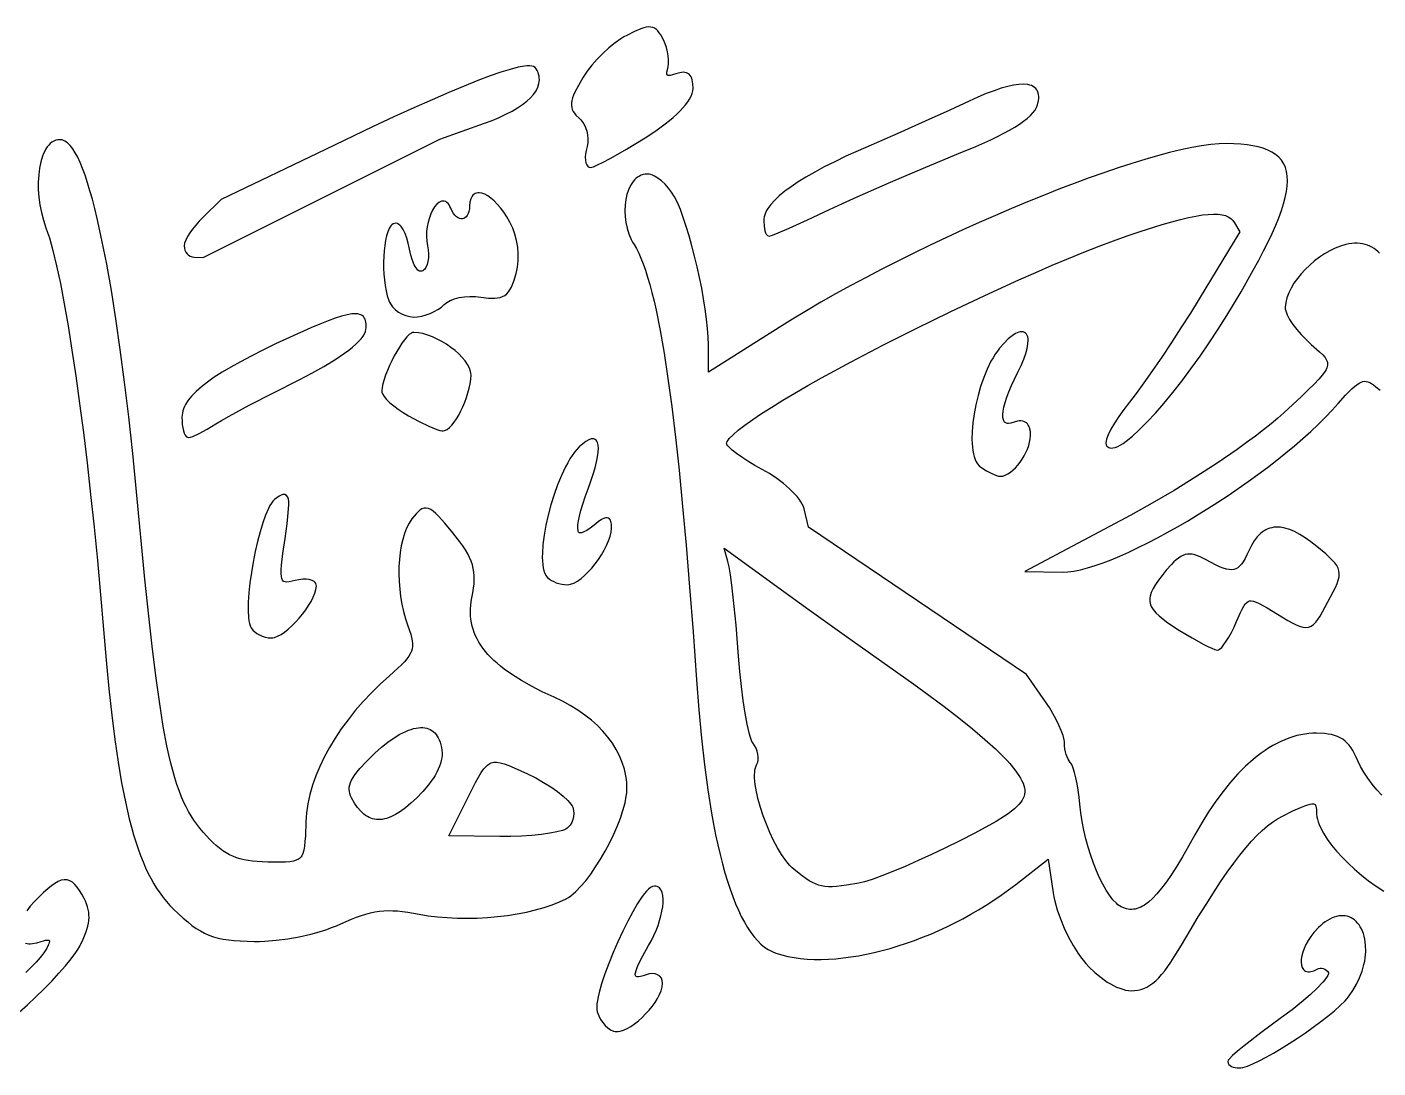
# Model space of a CAD drawing. Extents: x -592 to 638, y 287 to 852.
# Drawn here: x -395 to -319.7, y 596.3 to 654.4 of the extents above; entities that cross this region are included whole.
import ezdxf

# ---------------------------------------------------------------- set-up
doc = ezdxf.new("R2010")
doc.units = 0
doc.layers.add('COUCHE_1', color=18, linetype='CONTINUOUS')

msp = doc.modelspace()

# ---------------------------------------------------------------- linework, layer by layer
at = {"layer": 'COUCHE_1'}
for points in [[(-360.125, 654.404), (-360.238, 654.427), (-360.359, 654.43), (-360.489, 654.412), (-360.629, 654.378), (-360.784, 654.326), (-361.139, 654.175), (-361.581, 653.959), (-361.737, 653.874), (-361.899, 653.775), (-362.231, 653.543), (-362.568, 653.27), (-362.902, 652.967), (-363.222, 652.641), (-363.52, 652.304), (-363.785, 651.962), (-364.007, 651.627), (-364.273, 651.169), (-364.469, 650.79), (-364.542, 650.623), (-364.598, 650.469), (-364.637, 650.326), (-364.659, 650.191), (-364.663, 650.063), (-364.648, 649.941), (-364.614, 649.826), (-364.563, 649.716), (-364.495, 649.612), (-364.411, 649.511), (-364.206, 649.317), (-364.137, 649.251), (-364.077, 649.183), (-363.965, 649.017), (-363.874, 648.829), (-363.805, 648.622), (-363.761, 648.405), (-363.743, 648.184), (-363.754, 647.967), (-363.794, 647.755), (-363.844, 647.545), (-363.876, 647.343), (-363.89, 647.157), (-363.885, 646.991), (-363.86, 646.846), (-363.812, 646.728), (-363.773, 646.673), (-363.724, 646.631), (-363.665, 646.602), (-363.597, 646.592), (-363.521, 646.603), (-363.432, 646.631), (-363.2, 646.73), (-362.889, 646.883), (-362.51, 647.085), (-362.074, 647.329), (-361.593, 647.609), (-360.547, 648.248), (-359.958, 648.637), (-359.436, 649.017), (-359.2, 649.204), (-358.983, 649.388), (-358.783, 649.568), (-358.602, 649.745), (-358.44, 649.917), (-358.297, 650.086), (-358.174, 650.25), (-358.071, 650.409), (-357.989, 650.564), (-357.928, 650.715), (-357.89, 650.861), (-357.875, 651.001), (-357.885, 651.261), (-357.921, 651.474), (-357.952, 651.57), (-357.991, 651.654), (-358.04, 651.728), (-358.1, 651.79), (-358.17, 651.839), (-358.248, 651.874), (-358.334, 651.895), (-358.424, 651.902), (-358.52, 651.896), (-358.622, 651.879), (-358.835, 651.816), (-359.017, 651.758), (-359.157, 651.732), (-359.261, 651.732), (-359.291, 651.739), (-359.314, 651.749), (-359.328, 651.759), (-359.338, 651.772), (-359.346, 651.791), (-359.35, 651.815), (-359.345, 651.907), (-359.306, 652.042), (-359.264, 652.202), (-359.243, 652.394), (-359.245, 652.602), (-359.266, 652.823), (-359.307, 653.05), (-359.365, 653.277), (-359.441, 653.499), (-359.533, 653.708), (-359.685, 653.992), (-359.762, 654.109), (-359.841, 654.21), (-359.926, 654.293), (-360.021, 654.359)], [(-368.316, 649.557), (-367.977, 649.733), (-367.67, 649.913), (-367.397, 650.097), (-367.157, 650.285), (-366.95, 650.476), (-366.777, 650.671), (-366.64, 650.87), (-366.539, 651.072), (-366.476, 651.275), (-366.459, 651.381), (-366.452, 651.484), (-366.456, 651.588), (-366.469, 651.692), (-366.493, 651.794), (-366.528, 651.896), (-366.572, 651.997), (-366.63, 652.103), (-366.691, 652.171), (-366.778, 652.22), (-366.88, 652.248), (-366.998, 652.26), (-367.131, 652.259), (-367.284, 652.245), (-367.642, 652.18), (-368.081, 652.067), (-368.6, 651.906), (-369.202, 651.696), (-369.886, 651.437), (-370.654, 651.13), (-371.505, 650.773), (-372.44, 650.368), (-373.46, 649.913), (-374.565, 649.409), (-375.755, 648.856), (-378.39, 647.6), (-384.199, 644.795), (-385.221, 643.799), (-385.427, 643.588), (-385.619, 643.369), (-385.795, 643.149), (-385.948, 642.934), (-386.076, 642.729), (-386.175, 642.54), (-386.241, 642.368), (-386.267, 642.22), (-386.257, 642.092), (-386.226, 641.975), (-386.176, 641.868), (-386.108, 641.773), (-386.025, 641.694), (-385.928, 641.633), (-385.819, 641.594), (-385.707, 641.579), (-385.205, 641.573), (-372.01, 648.174), (-369.522, 649.056), (-369.089, 649.218), (-368.686, 649.385)], [(-338.999, 651.158), (-339.095, 651.192), (-339.201, 651.217), (-339.431, 651.239), (-339.696, 651.229), (-339.994, 651.187), (-340.325, 651.114), (-340.689, 651.011), (-341.088, 650.876), (-341.519, 650.711), (-341.984, 650.515), (-342.482, 650.289), (-343.547, 649.797), (-344.932, 649.173), (-346.459, 648.495), (-347.949, 647.843), (-348.671, 647.524), (-349.347, 647.213), (-349.975, 646.911), (-350.556, 646.617), (-351.091, 646.33), (-351.578, 646.052), (-352.019, 645.781), (-352.414, 645.518), (-352.763, 645.262), (-353.067, 645.012), (-353.325, 644.769), (-353.538, 644.531), (-353.705, 644.299), (-353.773, 644.182), (-353.829, 644.067), (-353.873, 643.954), (-353.905, 643.84), (-353.925, 643.728), (-353.932, 643.616), (-353.919, 643.312), (-353.9, 643.175), (-353.874, 643.054), (-353.84, 642.95), (-353.796, 642.861), (-353.733, 642.788), (-353.636, 642.751), (-353.494, 642.791), (-353.266, 642.88), (-352.526, 643.2), (-351.487, 643.673), (-350.259, 644.251), (-349.55, 644.583), (-348.728, 644.956), (-346.862, 645.778), (-344.899, 646.614), (-343.072, 647.362), (-342.11, 647.76), (-341.266, 648.14), (-340.888, 648.323), (-340.54, 648.501), (-340.221, 648.675), (-339.931, 648.845), (-339.671, 649.011), (-339.44, 649.172), (-339.237, 649.33), (-339.063, 649.484), (-338.918, 649.636), (-338.802, 649.785), (-338.715, 649.934), (-338.659, 650.08), (-338.606, 650.33), (-338.595, 650.447), (-338.595, 650.556), (-338.605, 650.658), (-338.627, 650.755), (-338.661, 650.844), (-338.707, 650.926), (-338.765, 650.999), (-338.833, 651.062), (-338.912, 651.115)], [(-362.111, 609.812), (-361.934, 610.266), (-361.787, 610.704), (-361.675, 611.12), (-361.601, 611.506), (-361.579, 611.688), (-361.569, 611.859), (-361.569, 612.052), (-361.578, 612.244), (-361.597, 612.436), (-361.625, 612.628), (-361.707, 613.005), (-361.825, 613.377), (-361.977, 613.743), (-362.162, 614.102), (-362.379, 614.452), (-362.628, 614.791), (-362.907, 615.12), (-363.215, 615.437), (-363.552, 615.74), (-363.917, 616.03), (-364.308, 616.304), (-364.725, 616.562), (-365.166, 616.803), (-365.63, 617.024), (-366.292, 617.332), (-366.899, 617.642), (-367.455, 617.954), (-367.958, 618.271), (-368.411, 618.591), (-368.617, 618.753), (-368.812, 618.916), (-368.994, 619.081), (-369.164, 619.246), (-369.321, 619.414), (-369.466, 619.582), (-369.599, 619.753), (-369.72, 619.924), (-369.829, 620.098), (-369.927, 620.273), (-370.012, 620.451), (-370.086, 620.63), (-370.149, 620.812), (-370.201, 620.996), (-370.241, 621.182), (-370.27, 621.371), (-370.288, 621.563), (-370.295, 621.757), (-370.291, 621.955), (-370.276, 622.156), (-370.25, 622.361), (-370.213, 622.57), (-370.162, 622.843), (-370.123, 623.101), (-370.097, 623.343), (-370.084, 623.574), (-370.086, 623.795), (-370.104, 624.008), (-370.138, 624.216), (-370.189, 624.42), (-370.258, 624.623), (-370.345, 624.827), (-370.451, 625.033), (-370.576, 625.245), (-370.721, 625.465), (-370.886, 625.695), (-371.28, 626.197), (-371.725, 626.732), (-372.081, 627.128), (-372.234, 627.28), (-372.373, 627.4), (-372.505, 627.491), (-372.632, 627.553), (-372.758, 627.583), (-372.883, 627.578), (-373.002, 627.539), (-373.113, 627.47), (-373.22, 627.378), (-373.328, 627.263), (-373.561, 626.97), (-373.719, 626.729), (-373.858, 626.455), (-373.977, 626.152), (-374.076, 625.823), (-374.157, 625.472), (-374.219, 625.101), (-374.262, 624.713), (-374.286, 624.312), (-374.291, 623.901), (-374.276, 623.483), (-374.243, 623.06), (-374.19, 622.637), (-374.118, 622.216), (-374.026, 621.801), (-373.914, 621.394), (-373.783, 621.002), (-373.63, 620.547), (-373.578, 620.354), (-373.544, 620.178), (-373.528, 620.016), (-373.529, 619.867), (-373.55, 619.725), (-373.59, 619.588), (-373.652, 619.449), (-373.737, 619.306), (-373.847, 619.156), (-373.984, 618.996), (-374.149, 618.824), (-374.342, 618.638), (-374.821, 618.208), (-375.334, 617.744), (-375.823, 617.265), (-376.285, 616.776), (-376.72, 616.276), (-377.126, 615.768), (-377.503, 615.254), (-377.851, 614.734), (-378.167, 614.21), (-378.452, 613.684), (-378.704, 613.157), (-378.922, 612.631), (-379.106, 612.107), (-379.254, 611.586), (-379.366, 611.072), (-379.408, 610.816), (-379.441, 610.563), (-379.464, 610.311), (-379.477, 610.064), (-379.508, 609.284), (-379.529, 608.971), (-379.557, 608.706), (-379.595, 608.486), (-379.646, 608.308), (-379.712, 608.166), (-379.748, 608.111), (-379.79, 608.062), (-379.836, 608.019), (-379.886, 607.983), (-380.016, 607.919), (-380.177, 607.873), (-380.376, 607.842), (-380.617, 607.824), (-380.901, 607.817), (-381.609, 607.821), (-381.909, 607.829), (-382.189, 607.845), (-382.451, 607.87), (-382.697, 607.903), (-382.928, 607.947), (-383.147, 608.001), (-383.354, 608.067), (-383.553, 608.144), (-383.744, 608.234), (-383.93, 608.338), (-384.112, 608.456), (-384.292, 608.589), (-384.473, 608.738), (-384.655, 608.904), (-384.84, 609.088), (-385.029, 609.29), (-385.214, 609.5), (-385.391, 609.713), (-385.559, 609.933), (-385.72, 610.16), (-385.874, 610.397), (-386.021, 610.647), (-386.162, 610.911), (-386.297, 611.192), (-386.427, 611.492), (-386.552, 611.813), (-386.673, 612.157), (-386.79, 612.527), (-386.903, 612.924), (-387.013, 613.351), (-387.121, 613.81), (-387.226, 614.302), (-387.43, 615.397), (-387.63, 616.652), (-387.829, 618.084), (-388.031, 619.709), (-388.238, 621.546), (-388.454, 623.61), (-388.928, 628.487), (-389.139, 630.628), (-389.36, 632.668), (-389.591, 634.602), (-389.83, 636.428), (-390.077, 638.138), (-390.33, 639.73), (-390.588, 641.198), (-390.852, 642.537), (-391.119, 643.744), (-391.253, 644.296), (-391.389, 644.814), (-391.524, 645.295), (-391.66, 645.741), (-391.797, 646.151), (-391.933, 646.523), (-392.071, 646.858), (-392.208, 647.156), (-392.346, 647.415), (-392.485, 647.636), (-392.626, 647.818), (-392.77, 647.962), (-392.917, 648.063), (-392.997, 648.099), (-393.077, 648.123), (-393.199, 648.138), (-393.317, 648.134), (-393.431, 648.11), (-393.539, 648.067), (-393.641, 648.007), (-393.735, 647.932), (-393.823, 647.843), (-393.903, 647.741), (-393.978, 647.627), (-394.046, 647.502), (-394.109, 647.366), (-394.166, 647.219), (-394.261, 646.902), (-394.333, 646.551), (-394.382, 646.173), (-394.405, 645.773), (-394.403, 645.358), (-394.375, 644.931), (-394.319, 644.499), (-394.235, 644.068), (-394.122, 643.642), (-393.979, 643.23), (-393.883, 642.969), (-393.787, 642.671), (-393.587, 641.958), (-393.382, 641.101), (-393.172, 640.107), (-392.959, 638.987), (-392.744, 637.749), (-392.528, 636.402), (-392.313, 634.954), (-392.1, 633.415), (-391.891, 631.792), (-391.685, 630.096), (-391.486, 628.334), (-391.293, 626.516), (-391.108, 624.65), (-390.933, 622.745), (-390.769, 620.809), (-390.621, 619.091), (-390.466, 617.496), (-390.304, 616.02), (-390.133, 614.656), (-389.95, 613.401), (-389.757, 612.247), (-389.549, 611.192), (-389.328, 610.228), (-389.211, 609.779), (-389.09, 609.35), (-388.965, 608.943), (-388.835, 608.555), (-388.701, 608.186), (-388.561, 607.835), (-388.417, 607.502), (-388.267, 607.186), (-388.112, 606.887), (-387.952, 606.603), (-387.785, 606.335), (-387.613, 606.081), (-387.435, 605.841), (-387.25, 605.615), (-387.059, 605.401), (-386.862, 605.2), (-386.583, 604.933), (-386.321, 604.694), (-386.071, 604.48), (-385.831, 604.29), (-385.595, 604.122), (-385.361, 603.976), (-385.126, 603.849), (-384.884, 603.742), (-384.635, 603.652), (-384.373, 603.579), (-384.097, 603.52), (-383.802, 603.474), (-383.484, 603.44), (-383.141, 603.417), (-382.364, 603.393), (-382.068, 603.394), (-381.763, 603.405), (-381.134, 603.455), (-380.489, 603.539), (-379.843, 603.655), (-379.209, 603.799), (-378.604, 603.969), (-378.315, 604.062), (-378.039, 604.162), (-377.777, 604.266), (-377.532, 604.374), (-376.928, 604.641), (-376.649, 604.75), (-376.382, 604.844), (-376.124, 604.923), (-375.873, 604.988), (-375.625, 605.039), (-375.379, 605.076), (-375.132, 605.1), (-374.881, 605.111), (-374.624, 605.109), (-374.358, 605.095), (-374.08, 605.068), (-373.789, 605.03), (-373.151, 604.917), (-372.653, 604.83), (-372.132, 604.764), (-371.593, 604.719), (-371.041, 604.693), (-370.481, 604.687), (-369.916, 604.699), (-369.351, 604.731), (-368.789, 604.78), (-368.237, 604.847), (-367.696, 604.931), (-367.173, 605.032), (-366.67, 605.149), (-366.193, 605.282), (-365.745, 605.431), (-365.331, 605.595), (-364.954, 605.775), (-364.825, 605.851), (-364.693, 605.943), (-364.56, 606.05), (-364.423, 606.172), (-364.149, 606.453), (-363.869, 606.781), (-363.59, 607.15), (-363.313, 607.551), (-363.044, 607.979), (-362.785, 608.426), (-362.54, 608.885), (-362.315, 609.349)], [(-368.179, 639.64), (-368.093, 639.762), (-368.016, 639.903), (-367.946, 640.063), (-367.88, 640.244), (-367.755, 640.669), (-367.712, 640.848), (-367.678, 641.031), (-367.637, 641.398), (-367.63, 641.769), (-367.658, 642.14), (-367.719, 642.506), (-367.814, 642.865), (-367.941, 643.21), (-368.017, 643.379), (-368.101, 643.542), (-368.269, 643.831), (-368.443, 644.095), (-368.62, 644.332), (-368.799, 644.542), (-368.978, 644.724), (-369.154, 644.877), (-369.326, 645.001), (-369.494, 645.093), (-369.657, 645.152), (-369.811, 645.175), (-369.89, 645.171), (-369.963, 645.156), (-370.033, 645.13), (-370.097, 645.092), (-370.155, 645.042), (-370.205, 644.983), (-370.247, 644.914), (-370.282, 644.834), (-370.328, 644.656), (-370.344, 644.446), (-370.356, 644.275), (-370.383, 644.132), (-370.424, 644.012), (-370.476, 643.914), (-370.536, 643.839), (-370.602, 643.783), (-370.671, 643.747), (-370.745, 643.729), (-370.822, 643.728), (-370.904, 643.745), (-370.989, 643.782), (-371.075, 643.841), (-371.162, 643.923), (-371.245, 644.029), (-371.323, 644.159), (-371.395, 644.319), (-371.439, 644.418), (-371.49, 644.506), (-371.546, 644.58), (-371.609, 644.639), (-371.679, 644.683), (-371.754, 644.709), (-371.832, 644.717), (-371.909, 644.706), (-371.982, 644.68), (-372.054, 644.64), (-372.18, 644.533), (-372.298, 644.387), (-372.406, 644.211), (-372.503, 644.008), (-372.588, 643.782), (-372.658, 643.538), (-372.711, 643.281), (-372.743, 643.015), (-372.752, 642.745), (-372.735, 642.476), (-372.69, 642.218), (-372.649, 641.986), (-372.633, 641.762), (-372.64, 641.547), (-372.67, 641.346), (-372.72, 641.168), (-372.788, 641.016), (-372.825, 640.956), (-372.867, 640.904), (-372.911, 640.861), (-372.955, 640.829), (-373.004, 640.806), (-373.048, 640.796), (-373.089, 640.796), (-373.131, 640.807), (-373.177, 640.83), (-373.226, 640.867), (-373.277, 640.919), (-373.329, 640.986), (-373.381, 641.069), (-373.432, 641.164), (-373.53, 641.402), (-373.617, 641.692), (-373.692, 642.034), (-373.763, 642.357), (-373.85, 642.651), (-373.947, 642.908), (-374.055, 643.124), (-374.169, 643.292), (-374.233, 643.361), (-374.3, 643.415), (-374.372, 643.455), (-374.452, 643.475), (-374.535, 643.469), (-374.611, 643.438), (-374.677, 643.389), (-374.736, 643.326), (-374.832, 643.178), (-374.913, 642.989), (-374.98, 642.767), (-375.036, 642.515), (-375.081, 642.238), (-375.113, 641.941), (-375.134, 641.628), (-375.144, 641.304), (-375.141, 640.974), (-375.125, 640.644), (-375.098, 640.319), (-375.057, 640.003), (-375.003, 639.702), (-374.935, 639.42), (-374.852, 639.163), (-374.812, 639.068), (-374.761, 638.975), (-374.637, 638.805), (-374.483, 638.65), (-374.306, 638.516), (-374.111, 638.405), (-373.903, 638.319), (-373.687, 638.264), (-373.468, 638.243), (-373.244, 638.255), (-373.012, 638.294), (-372.776, 638.357), (-372.543, 638.442), (-372.318, 638.545), (-372.109, 638.664), (-371.92, 638.797), (-371.764, 638.938), (-371.694, 639.002), (-371.615, 639.06), (-371.524, 639.115), (-371.422, 639.166), (-371.185, 639.256), (-370.918, 639.325), (-370.63, 639.372), (-370.329, 639.395), (-370.024, 639.391), (-369.722, 639.358), (-369.296, 639.303), (-369.108, 639.291), (-368.936, 639.292), (-368.779, 639.306), (-368.635, 639.336), (-368.503, 639.384), (-368.382, 639.45), (-368.275, 639.536)], [(-384.152, 635.157), (-384.588, 634.878), (-384.973, 634.608), (-385.308, 634.347), (-385.597, 634.094), (-385.839, 633.846), (-386.036, 633.602), (-386.188, 633.363), (-386.249, 633.242), (-386.299, 633.122), (-386.337, 633.003), (-386.365, 632.884), (-386.383, 632.765), (-386.39, 632.647), (-386.386, 632.435), (-386.372, 632.237), (-386.347, 632.056), (-386.312, 631.895), (-386.268, 631.758), (-386.212, 631.644), (-386.14, 631.561), (-386.083, 631.528), (-386.02, 631.516), (-385.912, 631.535), (-385.777, 631.583), (-385.424, 631.748), (-384.981, 631.991), (-384.495, 632.286), (-384.187, 632.472), (-383.763, 632.712), (-382.644, 633.317), (-381.29, 634.02), (-379.853, 634.739), (-379.137, 635.107), (-378.468, 635.484), (-377.859, 635.859), (-377.324, 636.223), (-377.087, 636.399), (-376.874, 636.568), (-376.685, 636.731), (-376.522, 636.886), (-376.386, 637.033), (-376.279, 637.172), (-376.201, 637.305), (-376.158, 637.428), (-376.122, 637.665), (-376.116, 637.867), (-376.126, 637.962), (-376.145, 638.049), (-376.175, 638.129), (-376.217, 638.202), (-376.27, 638.266), (-376.336, 638.32), (-376.411, 638.362), (-376.494, 638.392), (-376.586, 638.412), (-376.688, 638.421), (-376.912, 638.413), (-377.177, 638.369), (-377.485, 638.291), (-377.838, 638.18), (-378.241, 638.034), (-378.696, 637.853), (-379.205, 637.638), (-380.395, 637.102), (-381.165, 636.74), (-381.875, 636.395), (-382.528, 636.065), (-383.124, 635.75), (-383.665, 635.447)], [(-374.324, 633.093), (-374.049, 632.91), (-373.754, 632.735), (-373.159, 632.417), (-372.614, 632.152), (-372.177, 631.967), (-372.012, 631.912), (-371.889, 631.887), (-371.814, 631.889), (-371.739, 631.907), (-371.604, 631.972), (-371.47, 632.076), (-371.338, 632.211), (-371.207, 632.375), (-371.078, 632.562), (-370.952, 632.771), (-370.832, 632.998), (-370.718, 633.238), (-370.613, 633.489), (-370.518, 633.746), (-370.435, 634.006), (-370.367, 634.266), (-370.314, 634.521), (-370.28, 634.768), (-370.266, 635.005), (-370.271, 635.1), (-370.288, 635.2), (-370.353, 635.395), (-370.455, 635.593), (-370.591, 635.792), (-370.755, 635.989), (-370.945, 636.182), (-371.156, 636.37), (-371.385, 636.55), (-371.629, 636.719), (-371.884, 636.875), (-372.147, 637.016), (-372.413, 637.138), (-372.681, 637.238), (-372.945, 637.315), (-373.204, 637.364), (-373.458, 637.384), (-373.525, 637.375), (-373.594, 637.347), (-373.717, 637.261), (-373.847, 637.134), (-373.982, 636.972), (-374.121, 636.779), (-374.264, 636.561), (-374.408, 636.322), (-374.549, 636.068), (-374.685, 635.804), (-374.812, 635.535), (-374.929, 635.267), (-375.032, 635.006), (-375.118, 634.756), (-375.185, 634.522), (-375.228, 634.308), (-375.246, 634.117), (-375.236, 634.042), (-375.208, 633.961), (-375.115, 633.807), (-374.974, 633.64), (-374.792, 633.462), (-374.573, 633.279)], [(-339.52, 630.315), (-339.41, 630.497), (-339.312, 630.685), (-339.226, 630.876), (-339.155, 631.069), (-339.101, 631.261), (-339.066, 631.45), (-339.053, 631.633), (-339.063, 631.859), (-339.102, 632.049), (-339.135, 632.136), (-339.175, 632.212), (-339.224, 632.279), (-339.283, 632.336), (-339.35, 632.382), (-339.425, 632.415), (-339.505, 632.436), (-339.591, 632.444), (-339.68, 632.441), (-339.776, 632.428), (-339.967, 632.372), (-340.143, 632.32), (-340.285, 632.304), (-340.339, 632.307), (-340.388, 632.316), (-340.43, 632.331), (-340.465, 632.352), (-340.496, 632.378), (-340.524, 632.411), (-340.548, 632.452), (-340.567, 632.499), (-340.595, 632.629), (-340.601, 632.792), (-340.583, 632.988), (-340.541, 633.217), (-340.473, 633.475), (-340.38, 633.761), (-340.262, 634.075), (-340.119, 634.415), (-339.951, 634.779), (-339.756, 635.17), (-339.573, 635.546), (-339.426, 635.894), (-339.315, 636.209), (-339.238, 636.49), (-339.195, 636.738), (-339.185, 636.949), (-339.193, 637.046), (-339.21, 637.132), (-339.237, 637.21), (-339.275, 637.28), (-339.327, 637.339), (-339.39, 637.384), (-339.462, 637.412), (-339.541, 637.423), (-339.622, 637.418), (-339.706, 637.4), (-339.794, 637.368), (-339.886, 637.323), (-340.078, 637.198), (-340.291, 637.02), (-340.523, 636.791), (-340.774, 636.506), (-340.902, 636.342), (-341.026, 636.164), (-341.144, 635.973), (-341.259, 635.77), (-341.472, 635.336), (-341.664, 634.867), (-341.834, 634.374), (-341.982, 633.866), (-342.104, 633.351), (-342.201, 632.838), (-342.27, 632.336), (-342.31, 631.855), (-342.32, 631.403), (-342.312, 631.189), (-342.297, 630.986), (-342.273, 630.795), (-342.239, 630.615), (-342.197, 630.449), (-342.144, 630.297), (-342.08, 630.161), (-342.005, 630.04), (-341.917, 629.937), (-341.817, 629.857), (-341.504, 629.667), (-341.205, 629.511), (-340.948, 629.402), (-340.84, 629.369), (-340.747, 629.354), (-340.604, 629.366), (-340.46, 629.411), (-340.317, 629.483), (-340.175, 629.579), (-340.035, 629.695), (-339.898, 629.829), (-339.765, 629.979), (-339.639, 630.141)], [(-364.327, 623.503), (-364.128, 623.646), (-363.927, 623.818), (-363.727, 624.016), (-363.529, 624.234), (-363.338, 624.469), (-363.157, 624.717), (-362.988, 624.973), (-362.835, 625.233), (-362.702, 625.494), (-362.591, 625.751), (-362.506, 626.001), (-362.45, 626.24), (-362.429, 626.462), (-362.435, 626.674), (-362.462, 626.836), (-362.49, 626.908), (-362.533, 626.97), (-362.595, 627.015), (-362.669, 627.035), (-362.744, 627.032), (-362.822, 627.011), (-362.979, 626.933), (-363.169, 626.804), (-363.397, 626.627), (-363.616, 626.458), (-363.806, 626.332), (-363.966, 626.246), (-364.095, 626.2), (-364.142, 626.192), (-364.181, 626.192), (-364.209, 626.197), (-364.231, 626.207), (-364.249, 626.221), (-364.266, 626.243), (-364.282, 626.277), (-364.296, 626.321), (-364.311, 626.456), (-364.304, 626.636), (-364.271, 626.862), (-364.214, 627.133), (-364.131, 627.447), (-364.023, 627.804), (-363.89, 628.205), (-363.731, 628.65), (-363.58, 629.077), (-363.451, 629.471), (-363.346, 629.829), (-363.264, 630.153), (-363.205, 630.441), (-363.169, 630.693), (-363.157, 630.91), (-363.168, 631.093), (-363.207, 631.241), (-363.242, 631.308), (-363.286, 631.363), (-363.342, 631.407), (-363.408, 631.435), (-363.478, 631.445), (-363.554, 631.44), (-363.699, 631.394), (-363.859, 631.303), (-364.034, 631.17), (-364.229, 630.992), (-364.362, 630.852), (-364.492, 630.692), (-364.62, 630.513), (-364.746, 630.319), (-364.868, 630.109), (-364.989, 629.885), (-365.218, 629.402), (-365.432, 628.879), (-365.629, 628.328), (-365.806, 627.761), (-365.959, 627.187), (-366.086, 626.619), (-366.185, 626.068), (-366.253, 625.544), (-366.286, 625.059), (-366.288, 624.833), (-366.281, 624.622), (-366.264, 624.425), (-366.236, 624.243), (-366.196, 624.079), (-366.143, 623.931), (-366.075, 623.803), (-365.992, 623.696), (-365.895, 623.613), (-365.78, 623.539), (-365.65, 623.474), (-365.508, 623.416), (-365.358, 623.369), (-365.203, 623.333), (-365.048, 623.309), (-364.894, 623.299), (-364.804, 623.305), (-364.709, 623.324), (-364.522, 623.394)], [(-381.726, 627.191), (-381.882, 626.752), (-382.031, 626.256), (-382.172, 625.717), (-382.3, 625.148), (-382.416, 624.564), (-382.515, 623.976), (-382.595, 623.399), (-382.654, 622.847), (-382.689, 622.331), (-382.699, 621.866), (-382.679, 621.466), (-382.657, 621.291), (-382.626, 621.136), (-382.584, 621.002), (-382.53, 620.888), (-382.444, 620.773), (-382.334, 620.669), (-382.206, 620.576), (-382.062, 620.496), (-381.908, 620.43), (-381.745, 620.379), (-381.58, 620.346), (-381.413, 620.333), (-381.327, 620.339), (-381.236, 620.357), (-381.055, 620.423), (-380.864, 620.527), (-380.665, 620.662), (-380.461, 620.825), (-380.256, 621.01), (-380.053, 621.215), (-379.854, 621.434), (-379.665, 621.663), (-379.488, 621.899), (-379.326, 622.137), (-379.185, 622.373), (-379.067, 622.604), (-378.976, 622.825), (-378.916, 623.035), (-378.893, 623.23), (-378.901, 623.3), (-378.925, 623.366), (-378.963, 623.424), (-379.016, 623.474), (-379.136, 623.542), (-379.285, 623.585), (-379.458, 623.605), (-379.652, 623.604), (-379.862, 623.581), (-380.083, 623.536), (-380.412, 623.466), (-380.535, 623.453), (-380.632, 623.457), (-380.701, 623.475), (-380.75, 623.507), (-380.79, 623.558), (-380.823, 623.643), (-380.846, 623.767), (-380.856, 623.932), (-380.852, 624.14), (-380.834, 624.391), (-380.761, 625.037), (-380.642, 625.887), (-380.53, 626.692), (-380.458, 627.312), (-380.439, 627.559), (-380.43, 627.767), (-380.434, 627.938), (-380.452, 628.079), (-380.487, 628.194), (-380.552, 628.286), (-380.651, 628.335), (-380.76, 628.333), (-380.865, 628.296), (-380.975, 628.235), (-381.225, 628.051), (-381.313, 627.965), (-381.399, 627.852), (-381.483, 627.717), (-381.566, 627.561)], [(-332.315, 622.089), (-332.211, 621.912), (-332.066, 621.735), (-331.881, 621.557), (-331.657, 621.373), (-331.392, 621.18), (-330.736, 620.75), (-330.044, 620.332), (-329.426, 619.988), (-329.164, 619.854), (-328.945, 619.752), (-328.773, 619.684), (-328.643, 619.655), (-328.571, 619.669), (-328.504, 619.704), (-328.389, 619.805), (-328.263, 619.956), (-328.129, 620.149), (-327.988, 620.38), (-327.843, 620.644), (-327.698, 620.935), (-327.558, 621.246), (-327.337, 621.75), (-327.243, 621.946), (-327.155, 622.105), (-327.072, 622.228), (-326.992, 622.315), (-326.914, 622.369), (-326.832, 622.397), (-326.737, 622.403), (-326.618, 622.383), (-326.473, 622.334), (-326.301, 622.257), (-325.86, 622.015), (-325.278, 621.665), (-324.693, 621.314), (-324.45, 621.178), (-324.235, 621.068), (-324.042, 620.986), (-323.866, 620.934), (-323.701, 620.913), (-323.545, 620.93), (-323.4, 620.986), (-323.268, 621.078), (-323.144, 621.204), (-323.023, 621.362), (-322.899, 621.554), (-322.766, 621.781), (-322.46, 622.347), (-322.162, 622.914), (-322.046, 623.152), (-321.954, 623.364), (-321.885, 623.557), (-321.843, 623.737), (-321.828, 623.906), (-321.844, 624.068), (-321.892, 624.224), (-321.971, 624.375), (-322.079, 624.525), (-322.217, 624.679), (-322.384, 624.841), (-322.583, 625.017), (-323.078, 625.432), (-323.409, 625.694), (-323.725, 625.92), (-324.028, 626.111), (-324.317, 626.265), (-324.595, 626.384), (-324.861, 626.466), (-325.114, 626.51), (-325.24, 626.518), (-325.361, 626.517), (-325.479, 626.505), (-325.594, 626.484), (-325.707, 626.453), (-325.816, 626.412), (-325.922, 626.362), (-326.024, 626.301), (-326.123, 626.232), (-326.22, 626.152), (-326.4, 625.968), (-326.568, 625.747), (-326.725, 625.491), (-326.869, 625.202), (-326.981, 624.965), (-327.087, 624.762), (-327.19, 624.588), (-327.291, 624.445), (-327.392, 624.331), (-327.493, 624.246), (-327.597, 624.187), (-327.708, 624.15), (-327.831, 624.136), (-327.969, 624.143), (-328.127, 624.174), (-328.306, 624.23), (-328.507, 624.309), (-328.732, 624.412), (-329.263, 624.691), (-329.592, 624.857), (-329.744, 624.92), (-329.889, 624.967), (-330.027, 624.998), (-330.162, 625.011), (-330.294, 625.006), (-330.424, 624.982), (-330.55, 624.938), (-330.675, 624.875), (-330.799, 624.793), (-330.924, 624.693), (-331.053, 624.575), (-331.187, 624.437), (-331.477, 624.105), (-331.713, 623.815), (-331.915, 623.551), (-332.083, 623.308), (-332.218, 623.083), (-332.317, 622.87), (-332.378, 622.669), (-332.394, 622.568), (-332.4, 622.47), (-332.395, 622.373), (-332.38, 622.277), (-332.353, 622.184)], [(-352.356, 607.507), (-352.472, 607.624), (-352.589, 607.757), (-352.705, 607.904), (-352.939, 608.24), (-353.167, 608.619), (-353.387, 609.034), (-353.595, 609.475), (-353.787, 609.933), (-353.962, 610.398), (-354.114, 610.862), (-354.242, 611.316), (-354.341, 611.75), (-354.409, 612.154), (-354.444, 612.52), (-354.447, 612.684), (-354.441, 612.834), (-354.426, 612.97), (-354.401, 613.088), (-354.367, 613.188), (-354.32, 613.279), (-354.267, 613.395), (-354.239, 613.537), (-354.237, 613.69), (-354.258, 613.849), (-354.301, 614.011), (-354.364, 614.173), (-354.447, 614.33), (-354.544, 614.471), (-354.592, 614.55), (-354.642, 614.669), (-354.696, 614.829), (-354.751, 615.027), (-354.864, 615.524), (-354.975, 616.135), (-355.082, 616.84), (-355.181, 617.618), (-355.267, 618.449), (-355.339, 619.313), (-355.481, 621.042), (-355.64, 622.612), (-355.719, 623.285), (-355.796, 623.853), (-355.868, 624.297), (-355.933, 624.595), (-356.141, 625.345), (-353.027, 623.077), (-351.404, 621.903), (-349.457, 620.507), (-345.57, 617.748), (-344.72, 617.136), (-343.876, 616.504), (-343.061, 615.87), (-342.297, 615.252), (-341.607, 614.669), (-341.012, 614.139), (-340.535, 613.681), (-340.349, 613.485), (-340.201, 613.315), (-339.925, 612.966), (-339.701, 612.647), (-339.61, 612.5), (-339.533, 612.358), (-339.471, 612.223), (-339.423, 612.093), (-339.391, 611.969), (-339.373, 611.849), (-339.371, 611.733), (-339.383, 611.619), (-339.411, 611.506), (-339.455, 611.393), (-339.517, 611.278), (-339.597, 611.16), (-339.696, 611.04), (-339.815, 610.916), (-339.954, 610.789), (-340.114, 610.658), (-340.296, 610.523), (-340.499, 610.383), (-340.974, 610.086), (-341.54, 609.765), (-342.202, 609.413), (-342.962, 609.027), (-343.824, 608.603), (-344.575, 608.245), (-345.322, 607.902), (-346.047, 607.584), (-346.729, 607.298), (-347.348, 607.052), (-347.884, 606.854), (-348.316, 606.714), (-348.624, 606.638), (-349.318, 606.525), (-349.877, 606.458), (-350.113, 606.445), (-350.327, 606.445), (-350.524, 606.46), (-350.706, 606.49), (-350.88, 606.536), (-351.05, 606.599), (-351.221, 606.68), (-351.397, 606.782), (-351.584, 606.904), (-351.784, 607.048), (-352.241, 607.406)], [(-376.42, 610.657), (-376.596, 610.864), (-376.766, 611.112), (-376.929, 611.398), (-376.986, 611.523), (-377.028, 611.643), (-377.053, 611.762), (-377.063, 611.88), (-377.056, 612), (-377.033, 612.124), (-376.991, 612.255), (-376.929, 612.393), (-376.847, 612.541), (-376.743, 612.697), (-376.617, 612.865), (-376.469, 613.044), (-376.099, 613.442), (-375.633, 613.899), (-375.263, 614.23), (-374.905, 614.517), (-374.559, 614.761), (-374.227, 614.961), (-373.909, 615.118), (-373.759, 615.179), (-373.612, 615.23), (-373.47, 615.27), (-373.334, 615.299), (-373.203, 615.318), (-373.078, 615.327), (-372.958, 615.325), (-372.845, 615.313), (-372.738, 615.291), (-372.637, 615.259), (-372.541, 615.218), (-372.452, 615.166), (-372.368, 615.105), (-372.29, 615.033), (-372.218, 614.951), (-372.151, 614.858), (-372.09, 614.754), (-372.036, 614.639), (-371.988, 614.512), (-371.948, 614.374), (-371.915, 614.224), (-371.889, 614.064), (-371.878, 613.926), (-371.881, 613.784), (-371.897, 613.637), (-371.926, 613.485), (-371.968, 613.328), (-372.025, 613.168), (-372.094, 613.003), (-372.177, 612.834), (-372.273, 612.663), (-372.383, 612.488), (-372.505, 612.31), (-372.64, 612.131), (-372.95, 611.764), (-373.311, 611.391), (-373.618, 611.105), (-373.915, 610.858), (-374.199, 610.65), (-374.471, 610.481), (-374.731, 610.352), (-374.981, 610.26), (-375.098, 610.229), (-375.214, 610.207), (-375.327, 610.194), (-375.438, 610.191), (-375.545, 610.196), (-375.65, 610.211), (-375.752, 610.234), (-375.853, 610.267), (-375.951, 610.308), (-376.048, 610.359), (-376.143, 610.419), (-376.236, 610.487)], [(-368.64, 613.366), (-368.415, 613.302), (-368.153, 613.206), (-367.851, 613.079), (-367.11, 612.741), (-366.656, 612.515), (-366.22, 612.271), (-365.813, 612.016), (-365.446, 611.757), (-365.129, 611.505), (-364.872, 611.265), (-364.771, 611.155), (-364.69, 611.052), (-364.63, 610.959), (-364.592, 610.879), (-364.546, 610.707), (-364.529, 610.532), (-364.54, 610.358), (-364.579, 610.189), (-364.644, 610.031), (-364.732, 609.889), (-364.844, 609.764), (-364.905, 609.712), (-364.972, 609.667), (-365.053, 609.625), (-365.162, 609.584), (-365.469, 609.502), (-365.866, 609.428), (-366.339, 609.365), (-366.871, 609.314), (-367.446, 609.276), (-368.049, 609.255), (-368.664, 609.252), (-371.501, 609.281), (-370.398, 611.483), (-370.007, 612.254), (-369.841, 612.559), (-369.69, 612.814), (-369.547, 613.018), (-369.41, 613.176), (-369.344, 613.236), (-369.278, 613.286), (-369.212, 613.326), (-369.144, 613.357), (-369.073, 613.379), (-368.999, 613.393), (-368.92, 613.398), (-368.836, 613.396)], [(-361.348, 598.651), (-361.138, 598.796), (-360.929, 598.961), (-360.724, 599.145), (-360.525, 599.343), (-360.336, 599.551), (-360.16, 599.768), (-360.001, 599.988), (-359.862, 600.21), (-359.746, 600.429), (-359.657, 600.643), (-359.599, 600.85), (-359.577, 601.047), (-359.593, 601.205), (-359.647, 601.344), (-359.737, 601.456), (-359.856, 601.537), (-359.997, 601.583), (-360.154, 601.596), (-360.323, 601.576), (-360.497, 601.526), (-360.669, 601.468), (-360.81, 601.431), (-360.923, 601.414), (-361.004, 601.416), (-361.052, 601.43), (-361.077, 601.449), (-361.093, 601.483), (-361.1, 601.546), (-361.089, 601.645), (-361.056, 601.775), (-360.999, 601.934), (-360.918, 602.122), (-360.685, 602.584), (-360.357, 603.162), (-360.204, 603.438), (-360.065, 603.719), (-359.941, 604.001), (-359.834, 604.281), (-359.743, 604.556), (-359.668, 604.823), (-359.611, 605.079), (-359.571, 605.323), (-359.549, 605.551), (-359.546, 605.76), (-359.562, 605.95), (-359.6, 606.119), (-359.661, 606.26), (-359.704, 606.325), (-359.754, 606.379), (-359.812, 606.423), (-359.878, 606.457), (-359.95, 606.477), (-360.033, 606.485), (-360.141, 606.463), (-360.251, 606.403), (-360.359, 606.315), (-360.472, 606.201), (-360.589, 606.062), (-360.712, 605.898), (-360.97, 605.51), (-361.242, 605.047), (-361.522, 604.526), (-361.803, 603.962), (-362.078, 603.37), (-362.34, 602.766), (-362.582, 602.164), (-362.798, 601.582), (-362.979, 601.033), (-363.12, 600.535), (-363.173, 600.307), (-363.213, 600.098), (-363.239, 599.907), (-363.251, 599.736), (-363.245, 599.586), (-363.221, 599.459), (-363.141, 599.242), (-363.039, 599.041), (-362.917, 598.859), (-362.781, 598.699), (-362.633, 598.564), (-362.475, 598.46), (-362.314, 598.392), (-362.227, 598.372), (-362.143, 598.365), (-362.049, 598.369), (-361.952, 598.384), (-361.759, 598.441), (-361.556, 598.532)], [(-327.914, 596.462), (-327.834, 596.416), (-327.742, 596.38), (-327.64, 596.353), (-327.529, 596.336), (-327.41, 596.329), (-327.313, 596.336), (-327.202, 596.357), (-326.948, 596.437), (-326.644, 596.562), (-326.296, 596.728), (-325.912, 596.93), (-325.5, 597.162), (-325.066, 597.421), (-324.62, 597.699), (-324.167, 597.994), (-323.717, 598.299), (-323.278, 598.61), (-322.856, 598.922), (-322.461, 599.229), (-322.099, 599.528), (-321.779, 599.812), (-321.508, 600.078), (-321.391, 600.208), (-321.277, 600.351), (-321.063, 600.663), (-320.869, 601.007), (-320.699, 601.37), (-320.558, 601.742), (-320.45, 602.112), (-320.409, 602.295), (-320.379, 602.473), (-320.36, 602.646), (-320.351, 602.812), (-320.364, 603.184), (-320.382, 603.358), (-320.409, 603.523), (-320.444, 603.679), (-320.486, 603.826), (-320.536, 603.964), (-320.593, 604.092), (-320.656, 604.211), (-320.727, 604.321), (-320.804, 604.42), (-320.888, 604.51), (-320.977, 604.589), (-321.072, 604.657), (-321.173, 604.714), (-321.278, 604.76), (-321.388, 604.794), (-321.501, 604.817), (-321.618, 604.827), (-321.737, 604.826), (-321.858, 604.813), (-321.982, 604.788), (-322.106, 604.751), (-322.232, 604.702), (-322.358, 604.642), (-322.485, 604.57), (-322.612, 604.486), (-322.739, 604.39), (-322.866, 604.283), (-322.994, 604.163), (-323.244, 603.889), (-323.414, 603.667), (-323.561, 603.445), (-323.685, 603.223), (-323.785, 603.006), (-323.863, 602.796), (-323.917, 602.595), (-323.948, 602.407), (-323.955, 602.233), (-323.938, 602.075), (-323.893, 601.936), (-323.818, 601.823), (-323.763, 601.774), (-323.704, 601.737), (-323.637, 601.712), (-323.566, 601.699), (-323.49, 601.697), (-323.409, 601.706), (-323.244, 601.757), (-323.068, 601.846), (-322.982, 601.886), (-322.899, 601.903), (-322.812, 601.902), (-322.726, 601.884), (-322.641, 601.849), (-322.561, 601.797), (-322.489, 601.729), (-322.43, 601.648), (-322.428, 601.643), (-322.427, 601.636), (-322.437, 601.579), (-322.473, 601.494), (-322.539, 601.385), (-322.632, 601.256), (-322.751, 601.112), (-323.063, 600.78), (-323.459, 600.406), (-323.929, 600), (-324.462, 599.574), (-325.048, 599.138), (-326.197, 598.292), (-327.139, 597.562), (-327.503, 597.263), (-327.781, 597.021), (-327.961, 596.844), (-328.018, 596.772), (-328.051, 596.695), (-328.031, 596.595), (-327.982, 596.521)]]:
    msp.add_lwpolyline(points, close=True, dxfattribs=at)
for points in [[(-319.46, 611.549), (-319.733, 611.847), (-319.997, 612.168), (-320.243, 612.501), (-320.462, 612.836), (-320.648, 613.162), (-320.793, 613.471), (-320.881, 613.676), (-320.973, 613.866), (-321.068, 614.04), (-321.168, 614.197), (-321.273, 614.339), (-321.386, 614.467), (-321.508, 614.579), (-321.638, 614.677), (-321.778, 614.761), (-321.929, 614.831), (-322.09, 614.889), (-322.263, 614.934), (-322.448, 614.969), (-322.648, 614.993), (-323.09, 615.015), (-323.311, 615.012), (-323.533, 614.997), (-323.755, 614.969), (-323.977, 614.929), (-324.199, 614.877), (-324.422, 614.813), (-324.644, 614.738), (-324.866, 614.651), (-325.088, 614.553), (-325.309, 614.443), (-325.53, 614.322), (-325.75, 614.189), (-325.969, 614.046), (-326.188, 613.892), (-326.406, 613.726), (-326.623, 613.55), (-327.053, 613.167), (-327.479, 612.741), (-327.898, 612.273), (-328.312, 611.766), (-328.718, 611.218), (-329.116, 610.631), (-329.505, 610.005), (-329.885, 609.343), (-330.242, 608.703), (-330.578, 608.123), (-330.894, 607.601), (-331.193, 607.134), (-331.475, 606.722), (-331.743, 606.363), (-331.997, 606.055), (-332.239, 605.797), (-332.47, 605.587), (-332.692, 605.422), (-332.798, 605.358), (-332.903, 605.303), (-333.006, 605.259), (-333.107, 605.225), (-333.208, 605.201), (-333.307, 605.186), (-333.406, 605.18), (-333.505, 605.183), (-333.605, 605.194), (-333.704, 605.214), (-333.911, 605.281), (-333.995, 605.321), (-334.083, 605.374), (-334.173, 605.442), (-334.264, 605.521), (-334.453, 605.722), (-334.642, 605.968), (-334.831, 606.258), (-335.017, 606.586), (-335.197, 606.948), (-335.371, 607.34), (-335.535, 607.757), (-335.689, 608.196), (-335.831, 608.653), (-335.958, 609.123), (-336.07, 609.602), (-336.164, 610.085), (-336.239, 610.57), (-336.293, 611.053), (-336.335, 611.448), (-336.388, 611.833), (-336.45, 612.196), (-336.519, 612.529), (-336.593, 612.823), (-336.671, 613.069), (-336.751, 613.259), (-336.795, 613.335), (-336.836, 613.388), (-336.902, 613.47), (-336.961, 613.571), (-337.015, 613.693), (-337.063, 613.831), (-337.103, 613.98), (-337.132, 614.135), (-337.15, 614.29), (-337.155, 614.446), (-337.16, 614.537), (-337.176, 614.645), (-337.238, 614.884), (-337.336, 615.16), (-337.465, 615.462), (-337.621, 615.783), (-337.8, 616.114), (-337.998, 616.445), (-338.21, 616.768), (-339.27, 618.297), (-351.429, 626.518), (-351.683, 627.546), (-351.724, 627.669), (-351.785, 627.8), (-351.865, 627.936), (-351.962, 628.075), (-352.075, 628.217), (-352.203, 628.363), (-352.496, 628.656), (-352.835, 628.95), (-353.21, 629.234), (-353.613, 629.5), (-354.031, 629.74), (-354.439, 629.964), (-354.818, 630.19), (-355.16, 630.412), (-355.457, 630.624), (-355.7, 630.819), (-355.881, 630.989), (-355.942, 631.06), (-355.985, 631.119), (-356.006, 631.162), (-356.01, 631.183), (-356.003, 631.224), (-355.976, 631.287), (-355.926, 631.366), (-355.855, 631.456), (-355.645, 631.672), (-355.355, 631.923), (-354.99, 632.205), (-354.553, 632.516), (-354.051, 632.853), (-353.487, 633.213), (-352.866, 633.595), (-352.192, 633.995), (-351.471, 634.412), (-350.706, 634.844), (-349.061, 635.741), (-347.293, 636.668), (-345.438, 637.607), (-343.531, 638.541), (-341.605, 639.451), (-339.696, 640.319), (-338.759, 640.732), (-337.84, 641.128), (-336.942, 641.504), (-336.07, 641.858), (-335.229, 642.189), (-334.422, 642.494), (-333.655, 642.77), (-332.931, 643.015), (-331.712, 643.399), (-331.174, 643.554), (-330.682, 643.685), (-330.234, 643.793), (-329.827, 643.876), (-329.461, 643.937), (-329.134, 643.974), (-328.843, 643.988), (-328.589, 643.98), (-328.368, 643.951), (-328.178, 643.9), (-328.019, 643.831), (-327.885, 643.742), (-327.773, 643.634), (-327.678, 643.502), (-327.376, 642.999), (-329.642, 639.264), (-330.135, 638.463), (-330.659, 637.638), (-331.196, 636.812), (-331.731, 636.008), (-332.247, 635.251), (-332.73, 634.564), (-333.162, 633.971), (-333.528, 633.495), (-333.843, 633.086), (-334.125, 632.69), (-334.368, 632.317), (-334.567, 631.975), (-334.716, 631.674), (-334.811, 631.421), (-334.838, 631.31), (-334.847, 631.209), (-334.835, 631.115), (-334.788, 631.034), (-334.689, 630.963), (-334.576, 630.932), (-334.455, 630.935), (-334.326, 630.965), (-334.19, 631.018), (-334.045, 631.093), (-333.89, 631.188), (-333.724, 631.305), (-333.365, 631.594), (-332.969, 631.956), (-332.541, 632.385), (-332.087, 632.877), (-331.61, 633.424), (-331.117, 634.021), (-330.612, 634.663), (-330.101, 635.343), (-329.588, 636.056), (-329.08, 636.796), (-328.581, 637.557), (-328.097, 638.333), (-327.31, 639.652), (-326.628, 640.851), (-326.325, 641.407), (-326.049, 641.936), (-325.799, 642.437), (-325.574, 642.912), (-325.376, 643.361), (-325.203, 643.785), (-325.057, 644.184), (-324.936, 644.56), (-324.842, 644.912), (-324.773, 645.243), (-324.731, 645.552), (-324.716, 645.84), (-324.727, 646.109), (-324.766, 646.359), (-324.833, 646.589), (-324.928, 646.8), (-325.051, 646.991), (-325.202, 647.163), (-325.38, 647.315), (-325.583, 647.447), (-325.812, 647.562), (-326.065, 647.658), (-326.344, 647.739), (-326.647, 647.804), (-326.975, 647.854), (-327.329, 647.891), (-327.708, 647.915), (-328.113, 647.926), (-328.53, 647.915), (-328.996, 647.873), (-329.507, 647.802), (-330.062, 647.702), (-330.658, 647.575), (-331.293, 647.422), (-331.964, 647.243), (-332.669, 647.04), (-333.405, 646.814), (-334.17, 646.566), (-334.96, 646.297), (-335.775, 646.008), (-336.61, 645.7), (-337.464, 645.374), (-338.334, 645.032), (-339.217, 644.673), (-340.111, 644.3), (-341.014, 643.914), (-341.922, 643.515), (-342.833, 643.104), (-343.745, 642.683), (-344.654, 642.252), (-345.559, 641.814), (-346.457, 641.367), (-347.346, 640.915), (-348.222, 640.457), (-349.083, 639.996), (-349.926, 639.531), (-350.75, 639.064), (-351.552, 638.596), (-352.328, 638.129), (-353.076, 637.662), (-357.022, 635.158), (-357.022, 636.688), (-357.034, 637.125), (-357.069, 637.609), (-357.124, 638.131), (-357.198, 638.683), (-357.289, 639.259), (-357.395, 639.85), (-357.515, 640.45), (-357.647, 641.05), (-357.789, 641.643), (-357.939, 642.221), (-358.096, 642.777), (-358.257, 643.303), (-358.422, 643.792), (-358.588, 644.236), (-358.755, 644.628), (-358.92, 644.96), (-359.073, 645.209), (-359.246, 645.442), (-359.434, 645.654), (-359.632, 645.839), (-359.835, 645.994), (-360.036, 646.113), (-360.137, 646.158), (-360.236, 646.192), (-360.334, 646.214), (-360.429, 646.223), (-360.548, 646.216), (-360.663, 646.195), (-360.772, 646.16), (-360.875, 646.111), (-360.973, 646.05), (-361.064, 645.978), (-361.148, 645.895), (-361.226, 645.802), (-361.298, 645.701), (-361.365, 645.59), (-361.477, 645.35), (-361.565, 645.084), (-361.629, 644.796), (-361.667, 644.492), (-361.68, 644.176), (-361.667, 643.853), (-361.626, 643.526), (-361.557, 643.202), (-361.458, 642.884), (-361.33, 642.578), (-361.253, 642.43), (-361.171, 642.289), (-361.04, 642.063), (-360.911, 641.809), (-360.784, 641.523), (-360.659, 641.206), (-360.535, 640.857), (-360.413, 640.475), (-360.292, 640.061), (-360.174, 639.615), (-360.056, 639.135), (-359.941, 638.621), (-359.714, 637.491), (-359.493, 636.221), (-359.278, 634.81), (-359.067, 633.252), (-358.861, 631.546), (-358.659, 629.688), (-358.46, 627.674), (-358.264, 625.502), (-358.071, 623.168), (-357.881, 620.669), (-357.692, 618.001), (-357.563, 616.325), (-357.415, 614.742), (-357.246, 613.251), (-357.056, 611.855), (-356.847, 610.554), (-356.735, 609.939), (-356.619, 609.348), (-356.497, 608.782), (-356.37, 608.239), (-356.239, 607.721), (-356.103, 607.228), (-355.962, 606.759), (-355.817, 606.314), (-355.666, 605.895), (-355.511, 605.5), (-355.351, 605.13), (-355.186, 604.785), (-355.017, 604.465), (-354.842, 604.17), (-354.663, 603.9), (-354.478, 603.656), (-354.288, 603.437), (-354.093, 603.244), (-353.892, 603.077), (-353.686, 602.936), (-353.474, 602.822), (-353.258, 602.736), (-352.932, 602.638), (-352.594, 602.558), (-352.243, 602.493), (-351.881, 602.444), (-351.508, 602.411), (-351.125, 602.393), (-350.732, 602.39), (-350.33, 602.402), (-349.919, 602.428), (-349.502, 602.469), (-349.077, 602.525), (-348.647, 602.594), (-348.211, 602.676), (-347.771, 602.773), (-347.327, 602.882), (-346.879, 603.005), (-346.429, 603.141), (-345.978, 603.289), (-345.525, 603.45), (-345.072, 603.622), (-344.619, 603.807), (-344.168, 604.004), (-343.718, 604.212), (-343.271, 604.432), (-342.827, 604.663), (-342.387, 604.905), (-341.952, 605.158), (-341.523, 605.421), (-341.099, 605.695), (-340.683, 605.979), (-340.274, 606.273), (-339.874, 606.576), (-338.066, 607.983), (-337.789, 606.096), (-337.751, 605.875), (-337.699, 605.641), (-337.562, 605.153), (-337.384, 604.646), (-337.172, 604.135), (-336.933, 603.635), (-336.673, 603.16), (-336.399, 602.726), (-336.258, 602.527), (-336.116, 602.345), (-335.959, 602.161), (-335.797, 601.984), (-335.463, 601.659), (-335.118, 601.372), (-334.943, 601.243), (-334.768, 601.126), (-334.593, 601.02), (-334.419, 600.926), (-334.247, 600.844), (-334.077, 600.776), (-333.911, 600.721), (-333.747, 600.68), (-333.588, 600.655), (-333.435, 600.644), (-333.251, 600.65), (-333.073, 600.672), (-332.899, 600.712), (-332.728, 600.77), (-332.56, 600.848), (-332.394, 600.945), (-332.23, 601.063), (-332.067, 601.202), (-331.903, 601.363), (-331.737, 601.547), (-331.567, 601.754), (-331.394, 601.985), (-331.216, 602.242), (-331.03, 602.526), (-330.637, 603.175), (-330.154, 603.996), (-329.695, 604.758), (-329.26, 605.463), (-328.847, 606.114), (-328.453, 606.712), (-328.077, 607.259), (-327.719, 607.758), (-327.376, 608.21), (-327.046, 608.617), (-326.729, 608.982), (-326.423, 609.306), (-326.127, 609.591), (-325.838, 609.839), (-325.556, 610.053), (-325.279, 610.234), (-325.004, 610.386), (-324.41, 610.676), (-323.942, 610.887), (-323.753, 610.961), (-323.591, 611.016), (-323.457, 611.051), (-323.35, 611.067), (-323.271, 611.066), (-323.217, 611.052), (-323.182, 611.029), (-323.153, 610.994), (-323.129, 610.938), (-323.112, 610.857), (-323.102, 610.753), (-323.1, 610.623), (-323.095, 610.492), (-323.076, 610.352), (-323.044, 610.209), (-322.999, 610.061), (-322.943, 609.91), (-322.875, 609.754), (-322.709, 609.436), (-322.501, 609.108), (-322.257, 608.772), (-321.979, 608.432), (-321.671, 608.091), (-321.334, 607.752), (-320.974, 607.418), (-320.591, 607.093), (-320.191, 606.779), (-319.775, 606.481), (-319.347, 606.201)], [(-319.585, 641.8), (-319.68, 641.899), (-319.781, 641.99), (-319.89, 642.071), (-320.005, 642.143), (-320.127, 642.204), (-320.254, 642.256), (-320.388, 642.297), (-320.527, 642.328), (-320.671, 642.349), (-320.821, 642.359), (-320.975, 642.358), (-321.135, 642.346), (-321.299, 642.323), (-321.469, 642.289), (-321.766, 642.205), (-322.064, 642.089), (-322.361, 641.945), (-322.653, 641.775), (-322.938, 641.584), (-323.214, 641.373), (-323.478, 641.145), (-323.726, 640.904), (-323.957, 640.652), (-324.168, 640.391), (-324.355, 640.125), (-324.517, 639.856), (-324.65, 639.586), (-324.751, 639.319), (-324.817, 639.057), (-324.836, 638.926), (-324.845, 638.797), (-324.839, 638.698), (-324.817, 638.59), (-324.78, 638.477), (-324.73, 638.356), (-324.596, 638.103), (-324.419, 637.831), (-324.204, 637.548), (-323.957, 637.263), (-323.684, 636.983), (-323.392, 636.718), (-322.924, 636.308), (-322.751, 636.137), (-322.619, 635.979), (-322.572, 635.907), (-322.535, 635.837), (-322.508, 635.769), (-322.492, 635.702), (-322.486, 635.634), (-322.489, 635.564), (-322.504, 635.489), (-322.529, 635.409), (-322.568, 635.323), (-322.619, 635.23), (-322.765, 635.018), (-322.968, 634.775), (-323.231, 634.494), (-323.556, 634.171), (-323.945, 633.8), (-324.921, 632.893), (-325.252, 632.597), (-325.63, 632.281), (-326.051, 631.946), (-326.509, 631.595), (-327.002, 631.231), (-327.523, 630.858), (-328.64, 630.091), (-329.825, 629.319), (-331.044, 628.563), (-331.656, 628.199), (-332.263, 627.846), (-332.863, 627.51), (-333.451, 627.191), (-339.374, 624.036), (-337.274, 624.006), (-336.969, 624.018), (-336.63, 624.062), (-336.264, 624.135), (-335.87, 624.237), (-335.451, 624.366), (-335.009, 624.52), (-334.545, 624.699), (-334.061, 624.901), (-333.56, 625.125), (-333.044, 625.37), (-332.514, 625.634), (-331.972, 625.915), (-331.421, 626.214), (-330.862, 626.529), (-330.298, 626.857), (-329.731, 627.199), (-329.163, 627.553), (-328.595, 627.917), (-328.03, 628.29), (-327.47, 628.672), (-326.917, 629.06), (-326.373, 629.453), (-325.84, 629.851), (-325.321, 630.252), (-324.816, 630.655), (-324.329, 631.058), (-323.861, 631.46), (-323.415, 631.861), (-322.992, 632.258), (-322.594, 632.65), (-322.224, 633.037), (-321.884, 633.416), (-321.474, 633.878), (-321.132, 634.227), (-320.984, 634.36), (-320.849, 634.467), (-320.725, 634.548), (-320.613, 634.605), (-320.51, 634.64), (-320.415, 634.655), (-320.322, 634.651), (-320.229, 634.63), (-320.13, 634.59), (-320.026, 634.531), (-319.913, 634.452), (-319.791, 634.352), (-319.555, 634.163)], [(-395.466, 599.444), (-395.003, 599.859), (-394.541, 600.293), (-394.088, 600.735), (-393.655, 601.178), (-393.251, 601.613), (-392.886, 602.031), (-392.568, 602.423), (-392.308, 602.781), (-392.201, 602.947), (-392.113, 603.1), (-391.906, 603.514), (-391.75, 603.889), (-391.69, 604.067), (-391.642, 604.238), (-391.607, 604.404), (-391.585, 604.565), (-391.575, 604.723), (-391.577, 604.878), (-391.592, 605.031), (-391.619, 605.182), (-391.659, 605.332), (-391.71, 605.482), (-391.773, 605.633), (-391.847, 605.785), (-391.979, 606.031), (-392.108, 606.244), (-392.235, 606.426), (-392.365, 606.576), (-392.499, 606.695), (-392.643, 606.78), (-392.797, 606.828), (-392.959, 606.835), (-393.127, 606.803), (-393.3, 606.735), (-393.481, 606.633), (-393.674, 606.497), (-393.881, 606.327), (-394.107, 606.123), (-394.62, 605.612), (-394.851, 605.356), (-395.048, 605.105)], [(-395.12, 603.302), (-395.032, 603.279), (-394.937, 603.266), (-394.836, 603.262), (-394.726, 603.269), (-394.494, 603.309), (-394.237, 603.389), (-394.109, 603.432), (-394.005, 603.458), (-393.921, 603.47), (-393.86, 603.469), (-393.821, 603.461), (-393.803, 603.45), (-393.794, 603.439), (-393.787, 603.419), (-393.785, 603.382), (-393.793, 603.327), (-393.813, 603.257), (-393.846, 603.176), (-393.952, 602.981), (-394.104, 602.755), (-394.298, 602.504), (-394.532, 602.235), (-394.8, 601.953), (-395.099, 601.663)]]:
    msp.add_lwpolyline(points, dxfattribs=at)

doc.saveas('drawing.dxf')
